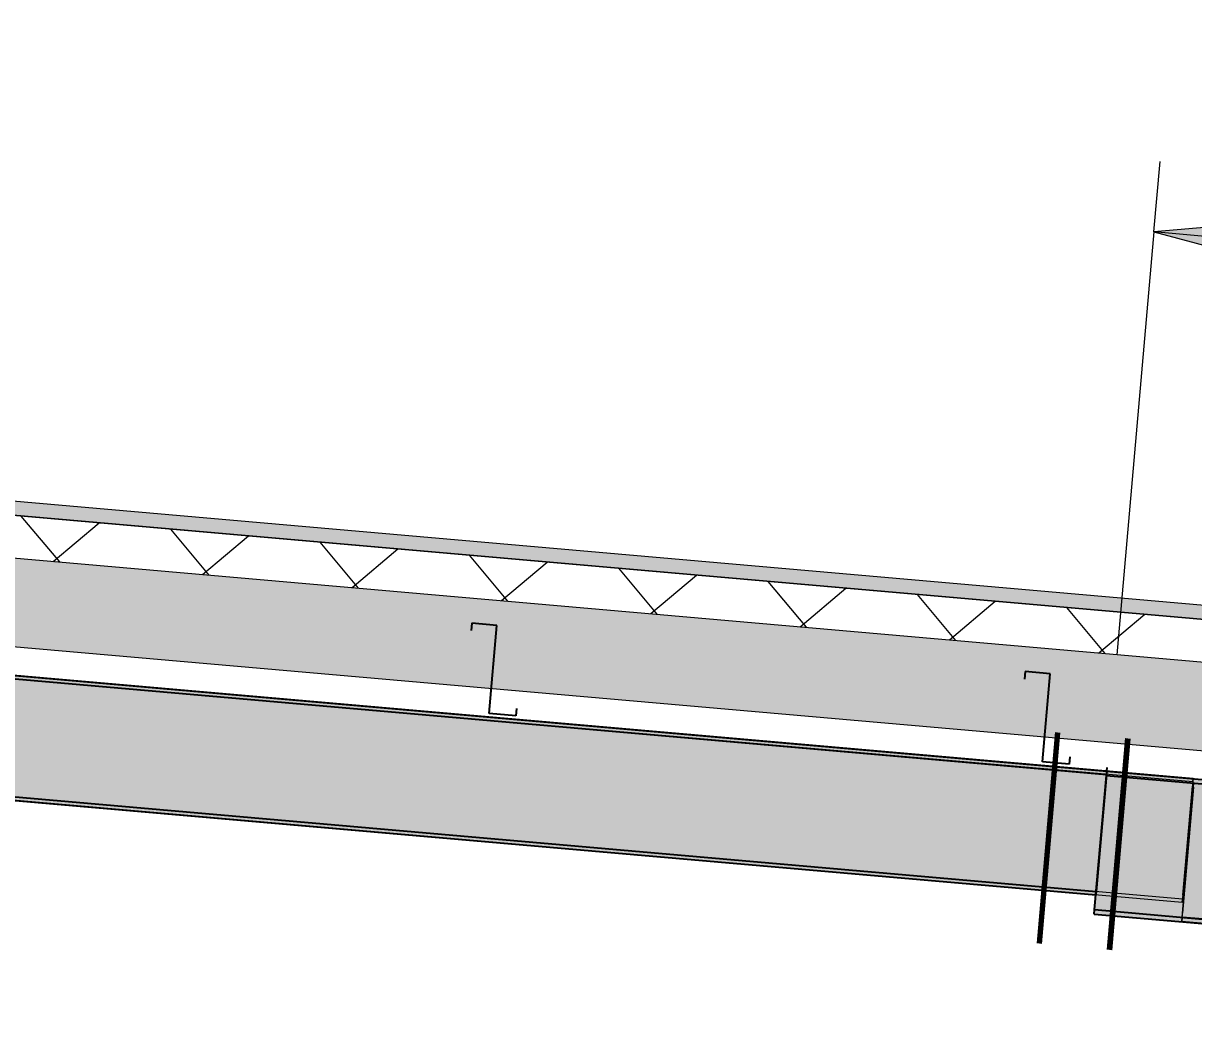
# Model space of a CAD drawing. Header units: millimetres. Extents: x 632 to 546626, y -3890 to 22200.
# Drawn here: x 392727 to 396039, y 15141 to 18014 of the extents above; entities that cross this region are included whole.
import ezdxf

# ---------------------------------------------------------------- set-up
doc = ezdxf.new("R2010")
doc.units = ezdxf.units.MM
doc.linetypes.add('Dash', pattern=[7, 5, -2])
for name, color, linetype, lineweight in [('A-010-D_DIM', 211, 'Continuous', 13), ('A-010-D_DIM-200', 211, 'Continuous', 13), ('A-010-M_LINE', 90, 'Continuous', 13), ('A-270-M_ROOF', 132, 'Continuous', 13), ('S-280-M_STRUCT_FRAME', 12, 'Continuous', 13), ('Z-000-T_TEXT', 131, 'Continuous', 25)]:
    doc.layers.add(name, color=color, linetype=linetype, lineweight=lineweight)
doc.styles.add('ISOCPEUR_2', font='isocpeur.ttf', dxfattribs={"height": 500})
doc.dimstyles.new('2_5___Arrow___Transparent', dxfattribs={"dimscale": 304.8, "dimtxt": 497.990588, "dimasz": 1.968504, "dimexe": 0.656168, "dimexo": 1.049869, "dimgap": 0.164042, "dimtad": 1, "dimdec": 0, "dimzin": 0, "dimdsep": 46, "dimtxsty": 'ISOCPEUR_2', "dimsah": 1, "dimcen": 0.09, "dimadec": 0, "dimazin": 0, "dimtfac": 1, "dimtdec": 4, "dimtix": 1, "dimtmove": 0, "dimatfit": 3, "dimfxl": 1, "dimtvp": 1, "dimtolj": 1, "dimtzin": 0, "dimlwd": 18, "dimlwe": 18, "dimarcsym": 2})

# ---------------------------------------------------------------- blocks, each defined once
blk = doc.blocks.new('Structural Framing 46 - Structural Framing 1-1621990-S6_501-SECTION A6')
at = {"layer": 'S-280-M_STRUCT_FRAME', "color": 53, "lineweight": 5}
for p, q in [((4573996.4, 15852.9), (4573997.4, 15864.3)), ((4573965.3, 15496.7), (4573996.4, 15852.9)), ((4573996.4, 15852.9), (4573965.3, 15496.7)), ((4573964.3, 15485.4), (4573963.1, 15472.6)), ((4573963.1, 15472.6), (4573964.3, 15485.4)), ((4577748.8, 15141.4), (4573963.1, 15472.6)), ((4573963.1, 15472.6), (4577748.8, 15141.4)), ((4573964.3, 15485.4), (4573965.3, 15496.7)), ((4573964.3, 15485.7), (4573964.4, 15486.9)), ((4573964.3, 15485.4), (4573964.3, 15485.7)), ((4577761.6, 15153.1), (4573964.3, 15485.4)), ((4573964.3, 15485.4), (4577761.6, 15153.1)), ((4573964.4, 15486.9), (4573964.6, 15488.7)), ((4573964.6, 15488.7), (4573964.8, 15491)), ((4573964.8, 15491), (4573965, 15493.8)), ((4573965, 15493.8), (4573965.3, 15496.7))]:
    blk.add_line(p, q, dxfattribs=at)
blk = doc.blocks.new('Structural Framing 48 - Structural Framing 1-1622040-S6_501-SECTION A6')
at = {"layer": 'S-280-M_STRUCT_FRAME', "color": 53, "lineweight": 5}
for p, q in [((4573994, 15867.4), (4562288.5, 16891.5)), ((4573994, 15867.4), (4562288.5, 16891.5)), ((4573994.8, 15877.1), (4562289.4, 16901.2)), ((4573994.8, 15877.1), (4562289.4, 16901.2)), ((4573965, 15536.1), (4562259.6, 16560.2)), ((4573965, 15536.1), (4562259.6, 16560.2)), ((4573964.2, 15526.4), (4562258.7, 16550.5)), ((4573964.2, 15526.4), (4562258.7, 16550.5)), ((4573994, 15867.4), (4573993, 15856)), ((4573993.7, 15864.1), (4573993.5, 15861.7)), ((4573993.9, 15865.9), (4573993.7, 15864.1)), ((4573994, 15867), (4573993.9, 15865.9)), ((4573994, 15867.4), (4573994.8, 15877.1)), ((4573994.8, 15877.1), (4573994, 15867.4)), ((4573994, 15867.4), (4573994, 15867)), ((4573993, 15856), (4573966, 15547.4)), ((4573966, 15547.4), (4573993, 15856)), ((4573993.3, 15859), (4573993, 15856)), ((4573993.5, 15861.7), (4573993.3, 15859)), ((4573965, 15536.1), (4573964.2, 15526.4)), ((4573964.2, 15526.4), (4573965, 15536.1)), ((4573966, 15547.4), (4573965, 15536.1)), ((4573965.1, 15537.6), (4573965, 15536.4)), ((4573965, 15536.4), (4573965, 15536.1)), ((4573965.3, 15539.4), (4573965.1, 15537.6)), ((4573965.5, 15541.7), (4573965.3, 15539.4)), ((4573965.7, 15544.5), (4573965.5, 15541.7)), ((4573966, 15547.4), (4573965.7, 15544.5))]:
    blk.add_line(p, q, dxfattribs=at)
blk = doc.blocks.new('25021-APA-ZZ-ZZ-M3-AR-000001_V3_rvt-6-S6_501-SECTION A6')
at = {"layer": 'A-270-M_ROOF', "transparency": 33554432}
blk.add_hatch(color=9, dxfattribs=at).paths.add_polyline_path([(4535648.8, 15720.4), (4558304.6, 17702.5), (4578095.6, 15971), (4578095.6, 16011.2), (4558304.6, 17742.7), (4535648.8, 15760.5)])
at = {"layer": 'A-270-M_ROOF', "lineweight": 5}
h = blk.add_hatch(dxfattribs=at)
h.set_pattern_fill('FP_24', angle=-135, style=0, pattern_type=2)
h.set_pattern_definition([(40, (4563344.46, -4e-06), (-192.8363, 229.8133), []), (130, (4563344.46, -4e-06), (-229.8133, -192.8363), [])])
h.paths.add_polyline_path([(4535648.8, 15599.9), (4558304.6, 17582), (4578095.6, 15850.6), (4578095.6, 15971), (4558304.6, 17702.5), (4535648.8, 15720.4)])
at = {"layer": 'A-270-M_ROOF', "lineweight": 5, "transparency": 33554432}
blk.add_hatch(color=254, dxfattribs=at).paths.add_polyline_path([(4535648.8, 15349), (4535900.3, 15371), (4535941.1, 15410.2), (4535972.8, 15377.3), (4536098.8, 15388.3), (4536085.4, 15556.8), (4539427.3, 15849.2), (4539442.1, 15680.8), (4558304.6, 17331.1), (4578095.6, 15599.6), (4578095.6, 15850.6), (4558304.6, 17582), (4535648.8, 15599.9), (4535648.8, 15406.6)])
at = {"layer": 'A-270-M_ROOF', "color": 53, "lineweight": 5}
for p, q in [((4558304.6, 17582), (4578095.6, 15850.6)), ((4558304.6, 17331.1), (4578095.6, 15599.6)), ((4578095.6, 16011.2), (4567739.1, 16917.2)), ((4578095.6, 15971), (4567781.4, 16873.4)), ((4567781.4, 16873.4), (4578095.6, 15971))]:
    blk.add_line(p, q, dxfattribs=at)
at = {"layer": 'S-280-M_STRUCT_FRAME', "color": 53, "lineweight": 5}
for name in ['Structural Framing 48 - Structural Framing 1-1622040-S6_501-SECTION A6', 'Structural Framing 46 - Structural Framing 1-1621990-S6_501-SECTION A6']:
    blk.add_blockref(name, (0, 0), dxfattribs=at)
blk = doc.blocks.new('NRP_Framing-Steel-Purlin Z - P915 - EZ250-19-V77-S6_501-SECTION A6')
at = {"layer": 'S-280-M_STRUCT_FRAME', "color": 92, "lineweight": 25}
blk.add_line((4567297.7, 16598.5), (4567297.7, 16598.5), dxfattribs=at)
at = {"layer": 'S-280-M_STRUCT_FRAME', "color": 92, "linetype": 'Dash', "lineweight": 25}
blk.add_line((4567297.7, 16598.5), (4567297.7, 16598.5), dxfattribs=at)
blk = doc.blocks.new('NRP_Framing-Steel-Purlin Z - P915 - EZ250-19-V79-S6_501-SECTION A6')
at = {"layer": 'S-280-M_STRUCT_FRAME', "color": 92, "lineweight": 25}
for p, q in [((4567237.8, 16729.2), (4567236, 16708.3)), ((4567237.8, 16729.2), (4567236, 16708.3)), ((4567308.6, 16723), (4567237.8, 16729.2)), ((4567308.6, 16723), (4567237.8, 16729.2)), ((4567286.8, 16474), (4567308.6, 16723)), ((4567286.8, 16474), (4567308.6, 16723)), ((4567297.6, 16598.5), (4567297.6, 16598.5)), ((4567362.5, 16467.3), (4567286.8, 16474)), ((4567362.5, 16467.3), (4567286.8, 16474)), ((4567364.3, 16488.3), (4567362.5, 16467.3)), ((4567364.3, 16488.3), (4567362.5, 16467.3))]:
    blk.add_line(p, q, dxfattribs=at)
at = {"layer": 'S-280-M_STRUCT_FRAME', "color": 92, "linetype": 'Dash', "lineweight": 25}
blk.add_line((4567297.6, 16598.5), (4567297.6, 16598.5), dxfattribs=at)
blk = doc.blocks.new('DIMBLOCK20-S6_501-SECTION A6')
at = {"layer": 'A-010-D_DIM-200', "lineweight": 18}
for points in [[(395926.5, 17423.5), (396515, 17265.8), (396533.4, 17476.6)], [(399911.3, 17074.8), (399322.8, 17232.5), (399304.3, 17021.7)]]:
    blk.add_hatch(color=256, dxfattribs=at).paths.add_polyline_path(points)
for p, q in [((395926.5, 17423.5), (395943.9, 17622.7)), ((396533.4, 17476.6), (395926.5, 17423.5)), ((396515, 17265.8), (396533.4, 17476.6)), ((395926.5, 17423.5), (395821.8, 16227.2)), ((399911.3, 17074.8), (395926.5, 17423.5)), ((395926.5, 17423.5), (396515, 17265.8)), ((399911.3, 17074.8), (399928.7, 17274.1)), ((399322.8, 17232.5), (399304.3, 17021.7)), ((399911.3, 17074.8), (399322.8, 17232.5)), ((399304.3, 17021.7), (399911.3, 17074.8)), ((399911.3, 17074.8), (399806.6, 15878.5))]:
    blk.add_line(p, q, dxfattribs=at)
at = {"layer": 'A-010-D_DIM-200', "color": 0, "lineweight": 18, "insert": (397250.3, 18013.6), "char_height": 500, "width": 1758.29, "attachment_point": 1, "rotation": 355, "line_spacing_factor": 1.149209, "style": 'ISOCPEUR_2'}
blk.add_mtext('4000', dxfattribs=at)
blk = doc.blocks.new('NRP_Splice _v3_ - NRP_Splice-3927024-S6_501-SECTION A6')
at = {"layer": 'Z-000-T_TEXT', "lineweight": 70}
for p, q in [((4573611.6, 16007.8), (4573559.3, 15410)), ((4573611.6, 16007.8), (4573559.3, 15410)), ((4573810.8, 15990.3), (4573758.6, 15392.6)), ((4573758.6, 15392.6), (4573810.8, 15990.3))]:
    blk.add_line(p, q, dxfattribs=at)

msp = doc.modelspace()

# ---------------------------------------------------------------- hatches: boundary and pattern name
at = {"layer": 'S-280-M_STRUCT_FRAME', "lineweight": 5}
h = msp.add_hatch(color=256, dxfattribs=at)
h.paths.add_polyline_path([(395763.2, 15557.4), (395792, 15888.8), (384331, 16891.5), (384302, 16560.2), (395758.8, 15557.8)])
h.paths.add_polyline_path([(390247.1, 16074.9), (390247.1, 16274.9), (390447.1, 16274.9), (390447.1, 16240.7), (390870.7, 16203.6), (390864.1, 16128.9), (390447.1, 16165.4), (390447.1, 16074.9), (390253.1, 16074.9)])
h.paths.add_polyline_path([(390272.3, 16080.9), (390441.1, 16080.9), (390441.1, 16165.9), (390280.9, 16179.9), (390281.6, 16187.9), (390374.6, 16179.7), (390380.4, 16246.5), (390441.1, 16241.2), (390441.1, 16268.9), (390253.1, 16268.9), (390253.1, 16080.9)])
h.paths.add_polyline_path([(390228, 16109.3), (389864.5, 16141.1), (389870.4, 16207.8), (389775.8, 16216.1), (389776.5, 16224), (390234.5, 16184), (390231.8, 16153)])
for points in [[(395792.2, 15888.8), (395792, 15898.5), (384331.7, 16900), (384331.7, 16891.4), (395792, 15888.8)], [(395762.3, 15547.8), (395763.2, 15557.4), (384302, 16560.2), (384301.1, 16550.5), (395554.2, 15566)], [(399777.8, 15537), (399778.9, 15549.7), (395793.1, 15898.4), (395792, 15885.7), (399483.8, 15562.7)], [(399744.6, 15157.6), (399754.9, 15275.8), (399531.5, 15295.3), (399537.3, 15362), (399444.4, 15370.2), (399445.1, 15378.1), (399761.4, 15350.5), (399777.8, 15537), (395792, 15885.7), (395758.8, 15506.3), (399680.3, 15163.2)], [(399743.5, 15144.9), (399744.6, 15157.6), (395758.8, 15506.3), (395757.7, 15493.6), (399680.3, 15150.4)]]:
    msp.add_hatch(color=256, dxfattribs=at).paths.add_polyline_path(points)

# ---------------------------------------------------------------- linework, layer by layer
at = {"layer": 'A-010-M_LINE', "lineweight": 25}
msp.add_line((395793.1, 15898.4), (395793.9, 15908.4), dxfattribs=at)
at = {"layer": 'S-280-M_STRUCT_FRAME', "lineweight": 25}
for p, q in [((384331, 16891.5), (395792.2, 15888.8)), ((384331.8, 16901.2), (395793, 15898.4)), ((384302, 16560.2), (395763.2, 15557.4)), ((384301.1, 16550.5), (395762.3, 15547.8)), ((395792, 15885.7), (395793.1, 15898.4)), ((395793, 15898.4), (395792.2, 15888.8)), ((395793.1, 15898.4), (399778.9, 15549.7)), ((395758.8, 15506.3), (395792, 15885.7)), ((395792.2, 15888.8), (395763.2, 15557.4)), ((395792, 15885.7), (399777.8, 15537)), ((395763.2, 15557.4), (395762.3, 15547.8)), ((395757.7, 15493.6), (395758.8, 15506.3)), ((395758.8, 15506.3), (399744.6, 15157.6)), ((395757.7, 15493.6), (399743.5, 15144.9))]:
    msp.add_line(p, q, dxfattribs=at)

# ---------------------------------------------------------------- block references
at = {"color": 10, "lineweight": 5}
msp.add_blockref('25021-APA-ZZ-ZZ-M3-AR-000001_V3_rvt-6-S6_501-SECTION A6', (-4177957.6, 0), dxfattribs=at)
at = {"layer": 'S-280-M_STRUCT_FRAME', "color": 92, "linetype": 'Dash', "lineweight": 25}
for name, p in [('NRP_Framing-Steel-Purlin Z - P915 - EZ250-19-V79-S6_501-SECTION A6', (-4173241.4, -412.6)), ('NRP_Framing-Steel-Purlin Z - P915 - EZ250-19-V77-S6_501-SECTION A6', (-4173241.4, -412.6)), ('NRP_Framing-Steel-Purlin Z - P915 - EZ250-19-V79-S6_501-SECTION A6', (-4171675.9, -549.6)), ('NRP_Framing-Steel-Purlin Z - P915 - EZ250-19-V77-S6_501-SECTION A6', (-4171675.9, -549.6))]:
    msp.add_blockref(name, p, dxfattribs=at)
at = {"layer": 'Z-000-T_TEXT', "lineweight": 70}
msp.add_blockref('NRP_Splice _v3_ - NRP_Splice-3927024-S6_501-SECTION A6', (-4177957.6, 0), dxfattribs=at)

# ---------------------------------------------------------------- dimensions: what is measured, and where the dimension line sits
at = {"layer": 'A-010-D_DIM', "lineweight": 18}
dim = msp.add_linear_dim(base=(395926.5, 17423.5), p1=(399778.7, 15559.8), p2=(395793.9, 15908.4), angle=355, dimstyle='2_5___Arrow___Transparent', override={"dimpost": '<>', "dimfxl": 4000}, dxfattribs=at)
dim.commit()
dim.dimension.update_dxf_attribs({"geometry": 'DIMBLOCK20-S6_501-SECTION A6', "text_midpoint": (397945, 17548)})

doc.saveas('drawing.dxf')
